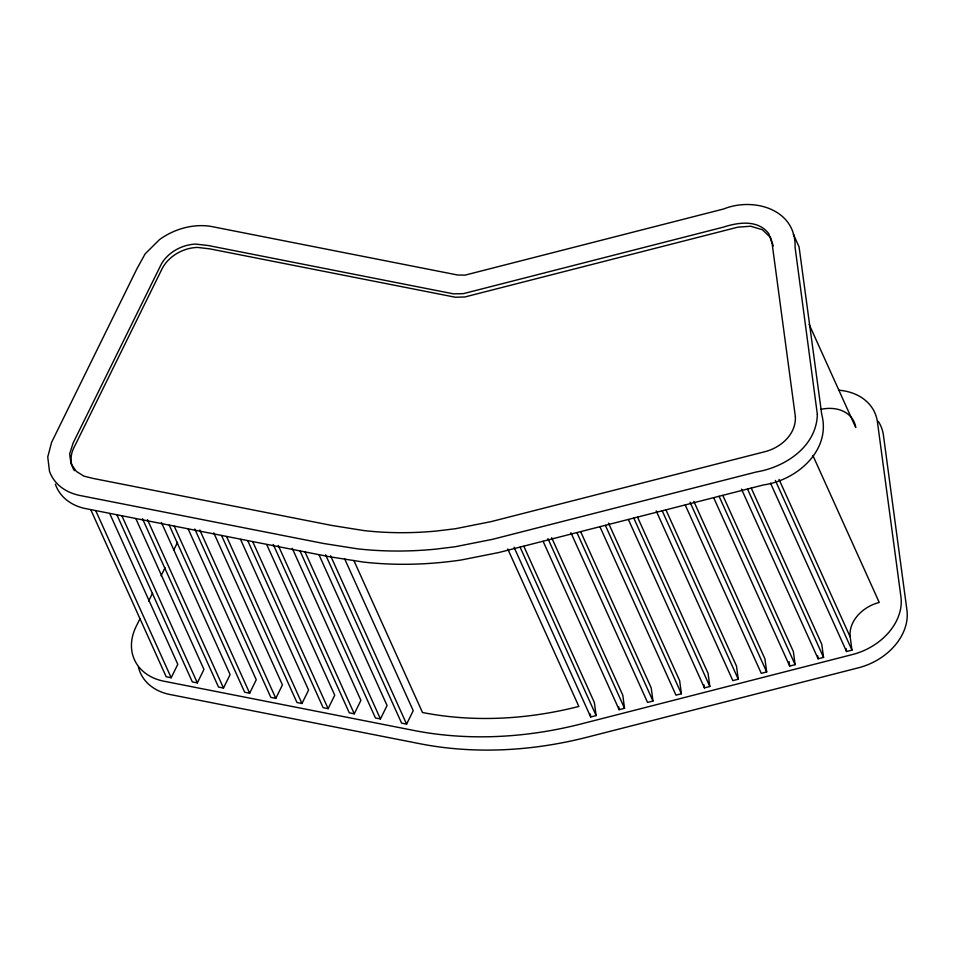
<?xml version="1.0" encoding="UTF-8"?>
<svg xmlns="http://www.w3.org/2000/svg" width="955" height="955" viewBox="0 0 955 955"><rect width="100%" height="100%" fill="white"/><g stroke="black" fill="none" stroke-linecap="round" stroke-linejoin="round"><path stroke-width="1.43" d="M140.039 618.565L136.088 626.587A56.608 43.357 -24.3 0 0 163.985 681.225L413.67 730.42A339.622 260.166 -24.3 0 0 581.201 723.926L852.552 654.509A56.608 43.357 -24.3 0 0 900.947 596.899L877.442 422.014A56.608 43.369 -24.3 0 0 839.003 390.225M148.598 601.173L152.537 593.151M161.097 575.758L165.048 567.736M173.595 550.355L177.546 542.321M90.785 509.743L166.182 676.749L171.184 677.74L177.797 664.298L109.741 513.575M116.94 514.9L192.337 681.906L197.339 682.885L203.952 669.443L135.897 518.732M142.486 518.696L218.504 687.063L223.494 688.042L230.107 674.6L161.443 522.528M169.25 525.202L244.659 692.208L249.649 693.199L256.262 679.757L188.219 529.046M194.796 528.998L270.814 697.365L275.816 698.344L282.429 684.902L213.765 532.842M221.572 535.516L296.969 702.522L301.971 703.501L308.584 690.059L240.529 539.348M247.727 540.661L323.136 707.667L328.126 708.658L334.739 695.216L266.696 544.505M273.273 544.457L349.291 712.824L354.281 713.803L360.894 700.361L292.242 548.301M300.037 550.975L375.446 717.981L380.436 718.96L387.062 705.518L319.006 554.807M325.583 554.771L401.601 723.126L406.603 724.117L413.217 710.675L344.552 558.603M514.065 547.251L590.691 716.966L596.123 715.582L594.356 702.462L523.853 546.32M543.109 541.33L619.127 709.696L624.546 708.312L622.791 695.192L551.668 537.689M580.712 531.78L651.215 687.922L652.981 701.042L647.55 702.426L570.923 532.711M608.526 523.149L679.638 680.652L681.404 693.772L675.973 695.156L599.955 526.79M628.39 519.52L704.408 687.887L709.828 686.49L708.073 673.382L637.57 517.24M665.993 509.958L736.496 666.101L738.263 679.22L732.831 680.617L656.204 510.889M693.808 501.339L764.919 658.831L766.686 671.95L761.266 673.335L685.236 504.98M713.672 497.698L789.69 666.065L795.121 664.68L793.354 651.561L722.851 495.418M741.486 489.079L818.113 658.795L823.544 657.41L821.778 644.291L751.275 488.148M770.53 483.158L846.548 651.525L851.967 650.14L850.213 637.021L779.041 479.398M793.247 234.011L799.072 246.891L821.742 414.41C831.304 450.593 796.649 480.329 763.475 484.937L498.844 552.515L461.181 560A342.391 262.291 -24.3 0 1 421.334 563.88A340.529 260.858 -24.3 0 1 363.521 562.089L329.63 556.765L83.718 508.215A56.763 43.476 -24.3 0 1 55.378 484.173M809.148 324.378L855.74 427.565A33.962 26.012 -24.3 0 0 820.93 409.361M812.944 455.619L879.245 602.45A33.962 26.012 -24.3 0 0 850.213 637.021M775.341 480.413L851.967 650.14M747.526 489.044L823.544 657.41M719.091 496.314L795.121 664.68M690.059 502.235L766.686 671.95M662.245 510.865L738.263 679.22M633.81 518.135L709.828 686.49M605.386 525.405L681.404 693.772M576.963 532.675L652.981 701.042M547.919 538.584L624.546 708.312M520.105 547.215L596.123 715.582M507.738 548.934L578.849 706.437A317 242.833 -24.3 0 1 422.492 712.502L353.827 560.43M330.585 555.75L406.603 724.117M305.039 551.954L380.436 718.96M278.263 545.448L354.281 713.803M252.717 541.652L328.126 708.658M226.562 536.495L301.971 703.501M199.786 529.989L275.816 698.344M174.252 526.193L249.649 693.199M147.476 519.675L223.494 688.042M121.93 515.879L197.339 682.885M95.775 510.734L171.184 677.74M773.24 245.948L770.542 237.473L762.377 229.725L750.654 226.228L737.809 227.183L464.87 296.969L455.404 297.244L209.873 248.873L197.458 247.417A34.129 26.143 -24.3 0 0 162.469 267.985L74.848 445.83A34.81 26.668 -24.3 0 0 74.371 470.66M846.154 648.612L846.548 651.525M817.719 655.882L818.113 658.795M789.105 661.696L789.69 666.065M704.014 684.974L704.408 687.887M618.733 706.784L619.127 709.696M590.309 714.053L590.691 716.966M138.403 667.067A56.608 43.357 -24.3 0 0 169.966 694.5L419.663 743.682A339.622 260.166 -24.3 0 0 587.194 737.188L858.545 667.772A56.608 43.357 -24.3 0 0 906.94 610.161L883.435 435.277A56.608 43.369 -24.3 0 0 878.266 421.334M795.396 416.905C796.028 434.43 780.844 447.597 764.967 451.679L491.216 521.597L455.38 528.736L436.793 530.992A317.645 243.322 -24.3 0 1 363.712 530.55L331.564 525.405L93.148 478.431L83.885 476.127L76.316 471.376L71.004 463.748L69.655 453.888L73.153 442.929L161.443 263.878A33.998 26.048 -24.3 0 1 195.691 244.11L208.011 245.483L453.494 293.853L463.306 293.663L723.413 227.135C738.346 222.264 758.067 219.411 768.823 233.736L772.117 243.501L795.396 416.905M817.361 414.446C816.489 446.486 785.476 467.091 756.456 471.949L492.529 539.324L454.855 546.797L435.05 549.209A340.923 261.169 -24.3 0 1 357.385 548.815L323.661 543.502L79.981 495.49A56.56 43.321 -24.3 0 1 49.481 471.209L47.75 456.956L51.606 442.332L137.043 268.534L145.136 253.887L159.533 239.586A56.99 43.655 -24.3 0 1 214.66 227.135L457.493 274.98L465.037 275.136L723.687 208.966C753.71 196.873 796.315 209.3 795.073 247.238L817.361 414.446"/></g></svg>
